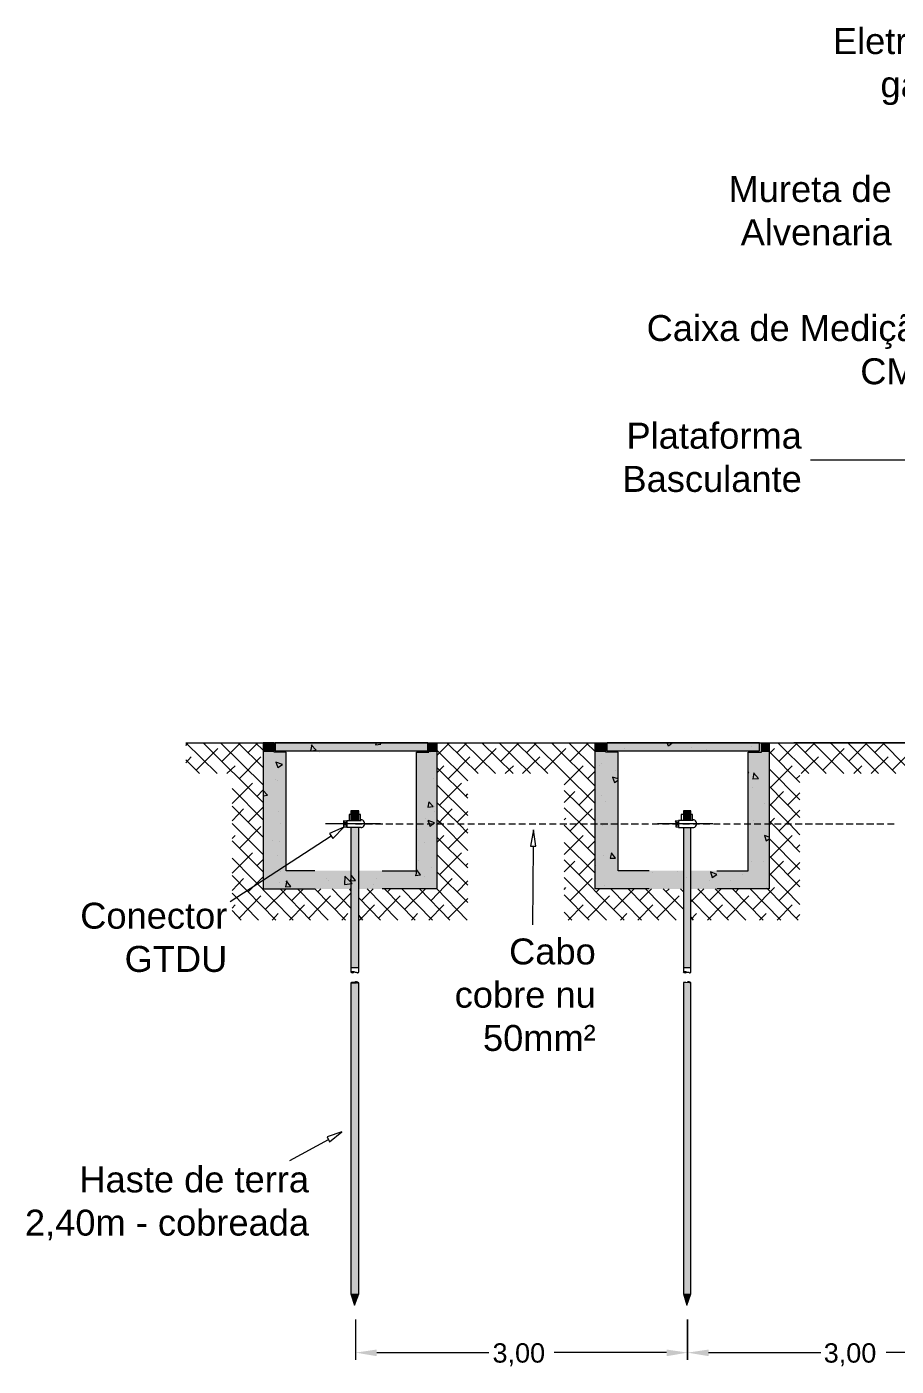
# Model space of a CAD drawing. Header units: millimetres. Extents: x 3949 to 6216, y -1987 to -943.
# Drawn here: x 4845.8 to 4916.5, y -1664.9 to -1555.9 of the extents above; entities that cross this region are included whole.
import ezdxf

# ---------------------------------------------------------------- set-up
doc = ezdxf.new("R2010")
doc.units = ezdxf.units.MM
doc.layers.add('PADRÃO DE ENTRADA', color=7, linetype='Continuous', lineweight=0)
doc.styles.add('ARIAL', font='arial.ttf')

msp = doc.modelspace()

# ---------------------------------------------------------------- linework, layer by layer
at = {"layer": 'PADRÃO DE ENTRADA', "color": 150, "lineweight": 5, "true_color": 0x007eff}
for points in [[(4923.57, -1593.34), (4918.15, -1591.19), (4909.51, -1591.19)], [(4862.3, -1627.1), (4870.5, -1621.78)], [(4886.91, -1629.01), (4886.96, -1622.61)], [(4867.14, -1648.18), (4870.28, -1646.48)]]:
    msp.add_lwpolyline(points, dxfattribs=at)
at = {"layer": 'PADRÃO DE ENTRADA', "color": 34, "lineweight": 5, "true_color": 0x944900}
for points in [[(4861.23, -1616.7), (4858.69, -1614.21)], [(4858.69, -1614.41), (4858.88, -1614.21)], [(4859.52, -1616.41), (4861.28, -1614.65)], [(4864.99, -1619.05), (4860.1, -1614.21)], [(4860.2, -1614.31), (4860.3, -1614.21)], [(4864.99, -1617.63), (4861.52, -1614.21)], [(4861.62, -1615.73), (4863.13, -1614.21)], [(4864.99, -1616.22), (4862.94, -1614.21)], [(4863.77, -1614.99), (4864.55, -1614.21)], [(4864.99, -1614.8), (4864.35, -1614.21)], [(4879.1, -1615.24), (4880.12, -1614.21)], [(4881.63, -1617.29), (4879.1, -1614.8)], [(4882.46, -1616.7), (4879.93, -1614.21)], [(4880.75, -1614.99), (4881.54, -1614.21)], [(4883.88, -1616.7), (4881.34, -1614.21)], [(4882.17, -1616.41), (4883.93, -1614.65)], [(4885.3, -1616.7), (4882.76, -1614.21)], [(4882.85, -1614.31), (4882.95, -1614.21)], [(4886.71, -1616.7), (4884.17, -1614.21)], [(4884.27, -1615.73), (4885.78, -1614.21)], [(4888.13, -1616.7), (4885.59, -1614.21)], [(4886.42, -1614.99), (4887.2, -1614.21)], [(4891.98, -1619.14), (4887, -1614.21)], [(4887.83, -1616.41), (4889.59, -1614.65)], [(4891.98, -1617.73), (4888.42, -1614.21)], [(4888.52, -1614.31), (4888.62, -1614.21)], [(4891.98, -1616.31), (4889.84, -1614.21)], [(4889.93, -1615.73), (4891.45, -1614.21)], [(4891.98, -1614.9), (4891.25, -1614.21)], [(4906.14, -1615.09), (4906.58, -1614.65)], [(4908.63, -1617.44), (4906.14, -1614.9)], [(4909.36, -1616.7), (4906.83, -1614.21)], [(4906.92, -1615.73), (4908.44, -1614.21)], [(4910.78, -1616.7), (4908.29, -1614.21)], [(4909.07, -1614.99), (4909.85, -1614.21)], [(4912.2, -1616.7), (4909.71, -1614.21)], [(4910.49, -1616.41), (4912.24, -1614.65)], [(4913.61, -1616.7), (4911.12, -1614.21)], [(4911.17, -1614.31), (4911.27, -1614.21)], [(4915.03, -1616.7), (4912.54, -1614.21)], [(4912.59, -1615.73), (4914.1, -1614.21)], [(4916.44, -1616.7), (4913.95, -1614.21)], [(4914.73, -1614.99), (4915.52, -1614.21)], [(4918.98, -1617.87), (4915.37, -1614.21)], [(4916.15, -1616.41), (4917.91, -1614.65)], [(4858.69, -1615.82), (4859.13, -1615.34)], [(4859.81, -1616.7), (4858.69, -1615.58)], [(4862.01, -1616.7), (4862.69, -1616.07)], [(4863.03, -1617.14), (4864.79, -1615.34)], [(4879.1, -1616.65), (4879.68, -1616.07)], [(4881.63, -1618.7), (4879.1, -1616.22)], [(4880.02, -1617.14), (4881.78, -1615.34)], [(4884.66, -1616.7), (4885.34, -1616.07)], [(4886.08, -1616.7), (4887.49, -1615.34)], [(4889.45, -1617.63), (4891.01, -1616.07)], [(4908.63, -1618.85), (4906.14, -1616.31)], [(4906.24, -1617.83), (4908, -1616.07)], [(4908.73, -1616.7), (4910.14, -1615.34)], [(4913.03, -1616.7), (4913.66, -1616.07)], [(4914.44, -1616.7), (4915.81, -1615.34)], [(4891.35, -1617.14), (4891.98, -1616.51)], [(4908.34, -1617.14), (4908.63, -1616.85)], [(4862.45, -1619.14), (4864.11, -1617.48)], [(4864.99, -1620.46), (4862.45, -1617.92)], [(4864.45, -1618.56), (4864.99, -1618.02)], [(4881.63, -1620.12), (4879.1, -1617.63)], [(4879.34, -1619.24), (4881.1, -1617.48)], [(4881.44, -1618.56), (4881.63, -1618.36)], [(4891.98, -1620.56), (4889.45, -1618.07)], [(4889.45, -1619.05), (4890.32, -1618.17)], [(4890.67, -1619.24), (4891.98, -1617.92)], [(4908.63, -1620.27), (4906.14, -1617.73)], [(4906.14, -1619.34), (4907.31, -1618.17)], [(4907.66, -1619.24), (4908.63, -1618.27)], [(4864.99, -1621.88), (4862.45, -1619.34)], [(4862.45, -1620.56), (4863.37, -1619.58)], [(4863.77, -1620.66), (4864.99, -1619.44)], [(4881.63, -1621.54), (4880.9, -1620.8), (4879.1, -1619.05)], [(4879.1, -1620.9), (4879.19, -1620.8), (4880.36, -1619.58)], [(4891.98, -1621.98), (4890.81, -1620.8), (4889.45, -1619.49)], [(4889.93, -1621.39), (4890.52, -1620.8), (4891.74, -1619.58)], [(4908.63, -1621.68), (4907.8, -1620.8), (4906.14, -1619.14)], [(4881.63, -1622.95), (4879.49, -1620.8), (4879.1, -1620.46)], [(4880.75, -1620.66), (4881.63, -1619.78)], [(4889.45, -1620.46), (4889.59, -1620.32)], [(4906.14, -1620.76), (4906.58, -1620.32)], [(4908.63, -1623.1), (4906.39, -1620.8), (4906.14, -1620.56)], [(4906.92, -1621.39), (4907.51, -1620.8), (4908.63, -1619.68)], [(4864.99, -1623.29), (4862.45, -1620.76)], [(4862.45, -1621.98), (4862.69, -1621.73)], [(4863.03, -1622.81), (4864.79, -1621)], [(4879.1, -1622.32), (4879.68, -1621.73)], [(4880.02, -1622.81), (4881.63, -1621.19)], [(4891.98, -1623.39), (4889.45, -1620.9)], [(4889.45, -1623.29), (4891.01, -1621.73)], [(4906.24, -1623.49), (4908, -1621.73)], [(4864.99, -1624.71), (4862.45, -1622.17)], [(4881.63, -1624.37), (4879.1, -1621.88)], [(4891.98, -1624.81), (4889.45, -1622.32)], [(4891.35, -1622.81), (4891.98, -1622.17)], [(4908.63, -1624.51), (4906.14, -1621.98)], [(4908.34, -1622.81), (4908.63, -1622.51)], [(4862.45, -1624.81), (4864.11, -1623.15)], [(4867.43, -1628.62), (4862.45, -1623.59)], [(4864.45, -1624.22), (4864.99, -1623.68)], [(4881.63, -1625.78), (4879.1, -1623.29)], [(4879.34, -1624.91), (4881.1, -1623.15)], [(4894.33, -1628.62), (4889.45, -1623.73)], [(4889.45, -1624.71), (4890.32, -1623.83)], [(4890.67, -1624.91), (4891.98, -1623.59)], [(4908.63, -1625.93), (4906.14, -1623.39)], [(4906.14, -1625), (4907.31, -1623.83)], [(4907.66, -1624.91), (4908.63, -1623.93)], [(4866.01, -1628.62), (4862.45, -1625)], [(4881.63, -1627.2), (4879.1, -1624.71)], [(4881.44, -1624.22), (4881.63, -1624.03)], [(4908.63, -1627.35), (4906.14, -1624.81)], [(4862.45, -1626.22), (4863.37, -1625.25)], [(4863.77, -1626.32), (4864.99, -1625.1)], [(4865.18, -1627.74), (4866.84, -1626.08)], [(4868.84, -1628.62), (4866.35, -1626.08)], [(4867.28, -1627.05), (4868.26, -1626.08)], [(4870.26, -1628.62), (4867.77, -1626.08)], [(4871.67, -1628.62), (4869.18, -1626.08)], [(4869.43, -1626.32), (4869.67, -1626.08)], [(4872.11, -1627.64), (4870.6, -1626.08)], [(4872.11, -1626.22), (4872.02, -1626.08)], [(4872.94, -1627.05), (4873.92, -1626.08)], [(4875.92, -1628.62), (4873.43, -1626.08)], [(4877.34, -1628.62), (4874.85, -1626.08)], [(4875.09, -1626.32), (4875.34, -1626.08)], [(4878.75, -1628.62), (4876.26, -1626.08)], [(4876.51, -1627.74), (4878.17, -1626.08)], [(4880.17, -1628.62), (4877.68, -1626.08)], [(4878.61, -1627.05), (4880.36, -1625.25)], [(4881.58, -1628.62), (4879.1, -1626.08)], [(4880.75, -1626.32), (4881.63, -1625.44)], [(4892.91, -1628.62), (4889.45, -1625.15)], [(4889.45, -1626.13), (4889.59, -1625.98)], [(4889.93, -1627.05), (4891.74, -1625.25)], [(4892.08, -1626.32), (4892.33, -1626.08)], [(4895.74, -1628.62), (4893.25, -1626.08)], [(4893.5, -1627.74), (4895.16, -1626.08)], [(4897.16, -1628.62), (4894.67, -1626.08)], [(4895.6, -1627.05), (4896.57, -1626.08)], [(4898.57, -1628.62), (4896.08, -1626.08)], [(4899.16, -1627.74), (4897.5, -1626.08)], [(4897.74, -1626.32), (4897.99, -1626.08)], [(4899.16, -1626.32), (4898.92, -1626.08)], [(4899.75, -1627.15), (4900.82, -1626.08)], [(4902.82, -1628.62), (4900.33, -1626.08)], [(4901.26, -1627.05), (4902.24, -1626.08)], [(4904.24, -1628.62), (4901.75, -1626.08)], [(4905.65, -1628.62), (4903.16, -1626.08)], [(4903.41, -1626.32), (4903.65, -1626.08)], [(4907.07, -1628.62), (4904.58, -1626.08)], [(4904.82, -1627.74), (4906.58, -1625.98)], [(4908.49, -1628.62), (4906, -1626.08)], [(4906.92, -1627.05), (4908.63, -1625.34)], [(4864.6, -1628.62), (4862.45, -1626.42)], [(4863.03, -1628.47), (4864.79, -1626.66)], [(4868.7, -1628.47), (4870.45, -1626.66)], [(4870.84, -1627.74), (4872.11, -1626.42)], [(4874.51, -1628.62), (4872.75, -1626.81)], [(4874.36, -1628.47), (4876.12, -1626.66)], [(4880.02, -1628.47), (4881.63, -1626.86)], [(4891.5, -1628.62), (4889.45, -1626.57)], [(4891.35, -1628.47), (4893.16, -1626.66)], [(4897.01, -1628.47), (4898.82, -1626.66)], [(4901.41, -1628.62), (4899.75, -1626.96)], [(4902.68, -1628.47), (4904.48, -1626.66)], [(4862.45, -1627.64), (4862.69, -1627.39)], [(4863.18, -1628.62), (4862.45, -1627.83)], [(4865.72, -1628.62), (4866.21, -1628.08)], [(4867.13, -1628.62), (4868.35, -1627.39)], [(4871.38, -1628.62), (4871.87, -1628.08)], [(4873.09, -1628.62), (4872.75, -1628.22)], [(4872.8, -1628.62), (4874.02, -1627.39)], [(4877.04, -1628.62), (4877.53, -1628.08)], [(4878.46, -1628.62), (4879.68, -1627.39)], [(4890.08, -1628.62), (4889.45, -1627.98)], [(4889.79, -1628.62), (4891.01, -1627.39)], [(4894.03, -1628.62), (4894.57, -1628.08)], [(4895.45, -1628.62), (4896.67, -1627.39)], [(4899.16, -1627.74), (4899.16, -1627.74)], [(4899.75, -1628.57), (4900.23, -1628.08)], [(4901.11, -1628.62), (4902.33, -1627.39)], [(4905.36, -1628.62), (4905.9, -1628.08)], [(4906.78, -1628.62), (4908, -1627.39)], [(4908.34, -1628.47), (4908.63, -1628.18)], [(4899.99, -1628.62), (4899.75, -1628.37)]]:
    msp.add_lwpolyline(points, dxfattribs=at)
at = {"layer": 'PADRÃO DE ENTRADA', "color": 7, "lineweight": 5}
for points in [[(4858.69, -1614.21), (4923.42, -1614.21), (4950.57, -1614.21)], [(4869.18, -1624.61), (4866.84, -1624.61), (4866.84, -1614.95), (4865.86, -1614.95), (4865.86, -1614.21), (4864.99, -1614.21), (4864.99, -1626.08), (4869.18, -1626.08)], [(4868.94, -1614.36), (4868.84, -1614.85), (4869.28, -1614.8), (4868.89, -1614.36)], [(4869.53, -1614.95), (4869.53, -1614.95)], [(4874.16, -1614.21), (4874.12, -1614.36), (4874.55, -1614.31), (4874.46, -1614.21)], [(4874.31, -1614.26), (4874.31, -1614.26)], [(4874.65, -1624.61), (4877.44, -1624.61), (4877.44, -1614.95), (4878.46, -1614.95), (4878.46, -1614.21), (4879.1, -1614.21), (4879.1, -1626.08), (4874.65, -1626.08)], [(4876.9, -1614.21), (4876.9, -1614.21)], [(4877.44, -1614.95), (4877.44, -1614.95)], [(4878.61, -1614.99), (4878.61, -1614.99)], [(4896.38, -1626.08), (4891.98, -1626.08), (4891.98, -1614.21), (4892.86, -1614.21)], [(4892.86, -1614.95), (4892.86, -1614.21)], [(4896.38, -1624.61), (4893.84, -1624.61), (4893.84, -1614.95), (4892.86, -1614.95)], [(4892.96, -1614.85), (4905.36, -1614.85), (4905.36, -1614.21), (4892.96, -1614.21)], [(4892.96, -1614.85), (4892.96, -1614.21)], [(4894.33, -1614.65), (4894.33, -1614.65)], [(4898.28, -1614.21), (4897.94, -1614.46), (4897.84, -1614.21)], [(4898.23, -1614.36), (4898.23, -1614.36)], [(4898.28, -1614.21), (4898.28, -1614.21)], [(4899.84, -1614.6), (4899.84, -1614.6)], [(4901.02, -1614.75), (4901.02, -1614.75)], [(4901.89, -1624.61), (4904.43, -1624.61), (4904.43, -1614.95), (4905.51, -1614.95), (4905.51, -1614.21), (4906.14, -1614.21), (4906.14, -1626.08), (4901.89, -1626.08)], [(4904.43, -1614.95), (4904.43, -1614.95)], [(4904.68, -1614.51), (4904.68, -1614.51)], [(4917.22, -1614.21), (4908.14, -1614.21)], [(4892.37, -1616.02), (4892.37, -1616.02)], [(4892.47, -1615.87), (4892.47, -1615.87)], [(4866.01, -1617.19), (4866.01, -1617.19)], [(4866.11, -1617.29), (4866.11, -1617.29)], [(4878.85, -1617.14), (4878.85, -1617.14)], [(4893.84, -1617.14), (4893.4, -1617), (4893.55, -1617.44), (4893.84, -1617.24)], [(4893.64, -1616.41), (4893.64, -1616.41)], [(4904.43, -1616.61), (4904.48, -1616.61), (4904.43, -1616.56)], [(4904.77, -1617.14), (4905.26, -1617.09), (4904.87, -1616.65)], [(4904.82, -1617.14), (4904.92, -1616.65)], [(4864.99, -1618.51), (4865.33, -1618.46), (4864.99, -1618.07)], [(4892.47, -1618.46), (4892.47, -1618.46)], [(4904.77, -1617.87), (4904.77, -1617.87)], [(4877.44, -1618.85), (4877.44, -1618.85)], [(4878.95, -1619.39), (4878.95, -1619.39)], [(4892.81, -1618.95), (4892.81, -1618.95)], [(4905.75, -1619.14), (4905.75, -1619.14)], [(4866.21, -1619.78), (4866.21, -1619.78)], [(4878.22, -1620.32), (4878.22, -1620.32)], [(4878.9, -1620.71), (4878.41, -1620.51)], [(4878.9, -1620.76), (4878.8, -1620.8), (4878.56, -1621), (4878.51, -1620.8), (4878.41, -1620.56)], [(4878.95, -1619.78), (4878.95, -1619.78)], [(4904.87, -1620.56), (4904.87, -1620.56)], [(4866.4, -1620.8), (4866.4, -1620.8)], [(4877.53, -1621.29), (4877.53, -1621.29)], [(4892.57, -1620.9), (4892.57, -1620.9)], [(4906.14, -1621.88), (4905.75, -1621.73), (4905.9, -1622.17), (4906.14, -1622.02)], [(4865.77, -1622.12), (4865.77, -1622.12)], [(4866.3, -1622.22), (4866.3, -1622.22)], [(4878.12, -1622.32), (4878.12, -1622.32)], [(4866.11, -1623.39), (4866.11, -1623.39)], [(4877.63, -1623.78), (4877.63, -1623.78)], [(4892.67, -1623.39), (4892.67, -1623.39)], [(4904.73, -1623.83), (4904.73, -1623.83)], [(4905.65, -1623.88), (4905.65, -1623.88)], [(4866.35, -1624.66), (4866.35, -1624.66)], [(4877.34, -1625), (4877.78, -1624.95), (4877.44, -1624.51), (4877.39, -1625)], [(4878.12, -1625.05), (4878.12, -1625.05)], [(4878.66, -1624.32), (4878.66, -1624.32)], [(4892.03, -1624.17), (4892.03, -1624.17)], [(4893.84, -1624.37), (4893.84, -1624.37)], [(4896.67, -1624.76), (4896.67, -1624.76)], [(4898.67, -1624.71), (4898.67, -1624.71)], [(4903.99, -1624.91), (4903.99, -1624.91)], [(4866.21, -1626.08), (4866.21, -1626.08)], [(4866.3, -1625.54), (4866.3, -1625.54)], [(4866.89, -1625.44), (4866.79, -1625.93), (4867.23, -1625.88), (4866.84, -1625.44)], [(4870.16, -1625.2), (4870.16, -1625.2)], [(4870.26, -1625.39), (4870.26, -1625.39)], [(4873.97, -1625.74), (4873.97, -1625.74)], [(4874.16, -1625.2), (4874.16, -1625.2)], [(4892.72, -1625.83), (4892.72, -1625.83)], [(4899.45, -1625.15), (4899.45, -1625.15)], [(4901.31, -1625.39), (4901.31, -1625.39)], [(4902.97, -1625.44), (4902.97, -1625.44)], [(4905.95, -1625.98), (4905.95, -1625.98)]]:
    msp.add_lwpolyline(points, dxfattribs=at)
for points in [[(4865.96, -1614.21), (4865.96, -1614.85), (4878.36, -1614.85), (4878.36, -1614.21)], [(4866.01, -1615.78), (4866.16, -1616.22), (4866.55, -1615.97)], [(4878.46, -1619), (4878.36, -1619.44), (4878.8, -1619.39)], [(4893.3, -1623.15), (4893.2, -1623.59), (4893.64, -1623.59)], [(4871.58, -1625.74), (4872.21, -1625.64), (4871.63, -1625.05)], [(4872.16, -1625), (4872.06, -1625.44), (4872.5, -1625.39)], [(4901.36, -1624.71), (4901.5, -1625.15), (4901.89, -1624.91)]]:
    msp.add_lwpolyline(points, close=True, dxfattribs=at)
at = {"layer": 'PADRÃO DE ENTRADA', "lineweight": 5}
for points in [[(4871.55, -1620.98, -0.528359), (4871.57, -1620.87, -0.481941), (4871.59, -1620.69, -0.461925), (4871.56, -1620.5)], [(4898.57, -1620.87, -0.481941), (4898.58, -1620.69, -0.461925), (4898.56, -1620.5)]]:
    msp.add_lwpolyline(points, format="xyb", dxfattribs=at)
for points in [[(4871.53, -1621.05), (4871.53, -1620.56), (4871.77, -1620.56), (4871.77, -1621.05)], [(4898.77, -1620.56), (4898.77, -1621.05), (4898.57, -1621.05), (4898.57, -1620.56)], [(4872.65, -1633.74), (4872.36, -1633.69), (4872.26, -1633.69), (4872.21, -1633.69), (4872.16, -1633.69), (4872.11, -1633.74), (4872.11, -1659.03), (4872.41, -1659.96), (4872.75, -1659.03), (4872.75, -1633.74), (4872.7, -1633.74)], [(4899.36, -1633.69), (4899.31, -1633.69), (4899.26, -1633.69), (4899.21, -1633.69), (4899.16, -1633.69), (4899.16, -1633.74), (4899.16, -1659.03), (4899.45, -1659.96), (4899.75, -1659.03), (4899.75, -1633.74), (4899.7, -1633.74), (4899.65, -1633.74)], [(4899.5, -1664.4), (4899.5, -1661.13)]]:
    msp.add_lwpolyline(points, close=True, dxfattribs=at)
for points in [[(4871.77, -1620.71), (4871.58, -1620.71)], [(4872.94, -1621.1), (4871.77, -1621.1), (4871.77, -1620.51), (4872.94, -1620.51)], [(4872.11, -1620.02), (4871.97, -1620.02), (4871.97, -1620.51)], [(4872.75, -1620.51), (4872.75, -1619.73), (4872.11, -1619.73), (4872.11, -1620.51)], [(4872.89, -1620.51), (4872.89, -1620.02), (4872.75, -1620.02)], [(4898.77, -1620.71), (4898.62, -1620.71)], [(4899.94, -1620.51), (4898.77, -1620.51), (4898.77, -1621.1), (4899.94, -1621.1)], [(4899.16, -1620.02), (4898.97, -1620.02), (4898.97, -1620.51)], [(4899.75, -1620.51), (4899.75, -1619.73), (4899.16, -1619.73), (4899.16, -1620.51)], [(4899.89, -1620.51), (4899.89, -1620.02), (4899.75, -1620.02)], [(4874.51, -1620.8), (4870.06, -1620.8)], [(4871.77, -1620.9), (4871.58, -1620.9)], [(4872.11, -1621.1), (4872.11, -1632.86), (4872.16, -1632.86), (4872.21, -1632.81), (4872.26, -1632.81), (4872.36, -1632.81), (4872.46, -1632.86), (4872.55, -1632.86), (4872.65, -1632.91), (4872.7, -1632.91), (4872.7, -1632.86), (4872.75, -1632.86), (4872.75, -1621.1)], [(4872.5, -1620.8), (4873.04, -1620.8)], [(4873.29, -1620.8), (4873.87, -1620.8)], [(4874.12, -1620.8), (4874.7, -1620.8)], [(4874.95, -1620.8), (4875.53, -1620.8)], [(4875.78, -1620.8), (4876.36, -1620.8)], [(4876.65, -1620.8), (4877.19, -1620.8)], [(4877.48, -1620.8), (4878.02, -1620.8)], [(4878.31, -1620.8), (4878.85, -1620.8)], [(4879.14, -1620.8), (4879.68, -1620.8)], [(4879.97, -1620.8), (4880.51, -1620.8)], [(4880.8, -1620.8), (4881.34, -1620.8)], [(4881.63, -1620.8), (4882.17, -1620.8)], [(4882.46, -1620.8), (4883, -1620.8)], [(4883.29, -1620.8), (4883.83, -1620.8)], [(4884.12, -1620.8), (4884.66, -1620.8)], [(4884.95, -1620.8), (4885.49, -1620.8)], [(4885.78, -1620.8), (4886.32, -1620.8)], [(4886.61, -1620.8), (4887.15, -1620.8)], [(4887.44, -1620.8), (4887.98, -1620.8)], [(4888.27, -1620.8), (4888.81, -1620.8)], [(4889.1, -1620.8), (4889.69, -1620.8)], [(4889.93, -1620.8), (4890.52, -1620.8)], [(4890.76, -1620.8), (4891.35, -1620.8)], [(4891.59, -1620.8), (4892.18, -1620.8)], [(4892.42, -1620.8), (4893.01, -1620.8)], [(4893.25, -1620.8), (4893.84, -1620.8)], [(4894.08, -1620.8), (4894.67, -1620.8)], [(4894.91, -1620.8), (4895.5, -1620.8)], [(4895.79, -1620.8), (4896.33, -1620.8)], [(4896.62, -1620.8), (4897.16, -1620.8)], [(4901.55, -1620.8), (4897.06, -1620.8)], [(4897.45, -1620.8), (4897.99, -1620.8)], [(4898.28, -1620.8), (4898.82, -1620.8)], [(4898.77, -1620.9), (4898.62, -1620.9)], [(4899.11, -1620.8), (4899.65, -1620.8)], [(4899.16, -1621.1), (4899.16, -1632.86), (4899.21, -1632.81), (4899.26, -1632.81), (4899.31, -1632.81), (4899.36, -1632.81), (4899.45, -1632.86), (4899.6, -1632.86), (4899.65, -1632.91), (4899.7, -1632.91), (4899.75, -1632.86), (4899.75, -1621.1)], [(4899.94, -1620.8), (4900.48, -1620.8)], [(4900.77, -1620.8), (4901.31, -1620.8)], [(4901.6, -1620.8), (4902.14, -1620.8)], [(4902.43, -1620.8), (4902.97, -1620.8)], [(4903.26, -1620.8), (4903.8, -1620.8)], [(4904.09, -1620.8), (4904.63, -1620.8)], [(4904.92, -1620.8), (4905.46, -1620.8)], [(4905.75, -1620.8), (4906.29, -1620.8)], [(4906.58, -1620.8), (4907.12, -1620.8)], [(4907.41, -1620.8), (4907.95, -1620.8)], [(4908.24, -1620.8), (4908.83, -1620.8)], [(4909.07, -1620.8), (4909.66, -1620.8)], [(4909.9, -1620.8), (4910.49, -1620.8)], [(4910.73, -1620.8), (4911.32, -1620.8)], [(4911.56, -1620.8), (4912.15, -1620.8)], [(4912.39, -1620.8), (4912.98, -1620.8)], [(4913.22, -1620.8), (4913.81, -1620.8)], [(4914.05, -1620.8), (4914.64, -1620.8)], [(4914.88, -1620.8), (4915.47, -1620.8)], [(4915.76, -1620.8), (4916.3, -1620.8)], [(4872.11, -1632.47), (4872.75, -1632.47)], [(4899.16, -1632.47), (4899.75, -1632.47)], [(4872.7, -1633.74), (4872.7, -1633.74)], [(4872.5, -1661.13), (4872.5, -1664.4)], [(4874.21, -1663.82), (4883.34, -1663.82)], [(4897.79, -1663.82), (4888.66, -1663.82)], [(4901.21, -1663.82), (4910.34, -1663.82)], [(4924.79, -1663.82), (4915.66, -1663.82)]]:
    msp.add_lwpolyline(points, dxfattribs=at)
at = {"layer": 'PADRÃO DE ENTRADA', "color": 150, "lineweight": 5, "true_color": 0x007eff}
for points in [[(4870.65, -1621.98), (4871.53, -1621.05), (4870.36, -1621.59)], [(4887.15, -1622.61), (4886.96, -1621.29), (4886.71, -1622.61)], [(4870.36, -1646.66), (4871.38, -1645.85), (4870.17, -1646.26)]]:
    msp.add_lwpolyline(points, close=True, dxfattribs=at)
at = {"layer": 'PADRÃO DE ENTRADA', "lineweight": 5}
for centre, radius, start, end in [((4872.92, -1620.78), 0.317, 269.9983, 90.0017), ((4899.92, -1620.78), 0.317, 269.9983, 90.0017), ((4898.65, -1620.93), 0.0734, 115.9891, 227.3897), ((4872.24, -1632.74), 0.171, 218.5338, 328.7506), ((4872.53, -1633.91), 0.269, 44.1088, 118.0288), ((4899.28, -1632.74), 0.171, 218.5338, 328.7506), ((4899.58, -1633.91), 0.269, 44.1088, 118.0288)]:
    msp.add_arc(centre, radius, start, end, dxfattribs=at)
at = {"layer": 'PADRÃO DE ENTRADA', "color": 9, "true_color": 0xc6c7c9, "transparency": 33554559}
for points in [[(4864.99, -1614.21), (4865.86, -1614.21), (4864.99, -1614.95)], [(4865.86, -1614.21), (4864.99, -1614.95), (4865.86, -1614.95)], [(4864.99, -1614.95), (4866.84, -1614.95), (4864.99, -1624.61)], [(4866.84, -1614.95), (4864.99, -1624.61), (4866.84, -1624.61)], [(4865.96, -1614.21), (4878.36, -1614.21), (4865.96, -1614.85)], [(4878.36, -1614.21), (4865.96, -1614.85), (4878.36, -1614.85)], [(4877.44, -1620.8), (4879.1, -1620.8), (4879.1, -1614.95)], [(4879.1, -1614.95), (4877.44, -1614.95), (4877.44, -1620.8)], [(4878.46, -1614.21), (4879.1, -1614.21), (4878.46, -1614.95)], [(4879.1, -1614.21), (4878.46, -1614.95), (4879.1, -1614.95)], [(4891.98, -1614.21), (4892.86, -1614.21), (4891.98, -1614.95)], [(4892.86, -1614.21), (4891.98, -1614.95), (4892.86, -1614.95)], [(4891.98, -1620.8), (4893.84, -1620.8), (4893.84, -1614.95)], [(4893.84, -1614.95), (4891.98, -1614.95), (4891.98, -1620.8)], [(4892.96, -1614.21), (4905.36, -1614.21), (4892.96, -1614.85)], [(4905.36, -1614.21), (4892.96, -1614.85), (4905.36, -1614.85)], [(4904.43, -1620.8), (4906.14, -1620.8), (4906.14, -1614.95)], [(4906.14, -1614.95), (4904.43, -1614.95), (4904.43, -1620.8)], [(4905.51, -1614.21), (4906.14, -1614.21), (4905.51, -1614.95)], [(4906.14, -1614.21), (4905.51, -1614.95), (4906.14, -1614.95)], [(4879.1, -1620.8), (4877.44, -1620.8), (4877.44, -1620.8)], [(4877.44, -1620.8), (4877.44, -1620.8), (4879.1, -1620.8)], [(4877.44, -1620.8), (4879.1, -1620.8), (4877.44, -1624.61)], [(4879.1, -1620.8), (4877.44, -1624.61), (4879.1, -1624.61)], [(4893.84, -1620.8), (4891.98, -1620.8), (4891.98, -1620.8)], [(4891.98, -1620.8), (4891.98, -1620.8), (4893.84, -1620.8)], [(4891.98, -1620.8), (4893.84, -1620.8), (4891.98, -1624.61)], [(4893.84, -1620.8), (4891.98, -1624.61), (4893.84, -1624.61)], [(4906.14, -1620.8), (4904.43, -1620.8), (4904.43, -1620.8)], [(4904.43, -1620.8), (4904.43, -1620.8), (4906.14, -1620.8)], [(4904.43, -1620.8), (4906.14, -1620.8), (4904.43, -1624.61)], [(4906.14, -1620.8), (4904.43, -1624.61), (4906.14, -1624.61)], [(4864.99, -1624.61), (4869.18, -1624.61), (4864.99, -1626.08)], [(4869.18, -1624.61), (4864.99, -1626.08), (4869.18, -1626.08)], [(4869.18, -1624.61), (4879.1, -1624.61), (4869.18, -1626.08)], [(4879.1, -1624.61), (4869.18, -1626.08), (4879.1, -1626.08)], [(4891.98, -1624.61), (4896.38, -1624.61), (4891.98, -1626.08)], [(4896.38, -1624.61), (4891.98, -1626.08), (4896.38, -1626.08)], [(4896.38, -1624.61), (4902.58, -1624.61), (4896.38, -1626.08)], [(4902.58, -1624.61), (4896.38, -1626.08), (4902.58, -1626.08)], [(4902.58, -1624.61), (4906.14, -1624.61), (4902.58, -1626.08)], [(4906.14, -1624.61), (4902.58, -1626.08), (4906.14, -1626.08)], [(4902.58, -1626.08), (4896.38, -1626.08), (4896.38, -1626.08)], [(4896.38, -1626.08), (4896.38, -1626.08), (4902.58, -1626.08)], [(4906.14, -1626.08), (4902.58, -1626.08), (4902.58, -1626.08)], [(4902.58, -1626.08), (4902.58, -1626.08), (4906.14, -1626.08)]]:
    msp.add_solid(points, dxfattribs=at)
at = {"layer": 'PADRÃO DE ENTRADA', "transparency": 33554559}
for points in [[(4872.11, -1619.73), (4872.75, -1619.73), (4872.11, -1620.51)], [(4872.75, -1619.73), (4872.11, -1620.51), (4872.75, -1620.51)], [(4899.16, -1619.73), (4899.75, -1619.73), (4899.16, -1620.51)], [(4899.75, -1619.73), (4899.16, -1620.51), (4899.75, -1620.51)], [(4872.11, -1621.1), (4872.75, -1621.1), (4872.11, -1626.08)], [(4872.75, -1621.1), (4872.11, -1626.08), (4872.75, -1626.08)], [(4899.16, -1621.1), (4899.75, -1621.1), (4899.16, -1626.08)], [(4899.75, -1621.1), (4899.16, -1626.08), (4899.75, -1626.08)], [(4872.11, -1626.08), (4872.75, -1626.08), (4872.11, -1632.47)], [(4872.75, -1626.08), (4872.11, -1632.47), (4872.75, -1632.47)], [(4899.16, -1626.08), (4899.75, -1626.08), (4899.16, -1632.47)], [(4899.75, -1626.08), (4899.16, -1632.47), (4899.75, -1632.47)], [(4872.16, -1633.69), (4872.46, -1633.69), (4872.11, -1633.74)], [(4872.46, -1633.69), (4872.11, -1633.74), (4872.5, -1633.74)], [(4872.11, -1633.74), (4872.5, -1633.74), (4872.11, -1633.79)], [(4872.5, -1633.74), (4872.11, -1633.79), (4872.75, -1633.79)], [(4872.75, -1633.79), (4872.75, -1659.03), (4872.11, -1659.03)], [(4872.75, -1633.79), (4872.11, -1633.79), (4872.11, -1659.03)], [(4872.21, -1633.69), (4872.36, -1633.69), (4872.16, -1633.69)], [(4872.36, -1633.69), (4872.16, -1633.69), (4872.46, -1633.69)], [(4872.26, -1633.69), (4872.31, -1633.69), (4872.21, -1633.69)], [(4872.31, -1633.69), (4872.21, -1633.69), (4872.36, -1633.69)], [(4872.36, -1633.69), (4872.21, -1633.69), (4872.21, -1633.69)], [(4872.26, -1633.69), (4872.31, -1633.69), (4872.31, -1633.69)], [(4899.21, -1633.69), (4899.4, -1633.69), (4899.16, -1633.69)], [(4899.4, -1633.69), (4899.16, -1633.69), (4899.45, -1633.69)], [(4899.16, -1633.69), (4899.45, -1633.69), (4899.16, -1633.74)], [(4899.45, -1633.69), (4899.16, -1633.74), (4899.5, -1633.74)], [(4899.5, -1633.74), (4899.16, -1633.74), (4899.65, -1633.74)], [(4899.16, -1633.74), (4899.65, -1633.74), (4899.7, -1633.74)], [(4899.65, -1633.74), (4899.16, -1633.74), (4899.16, -1633.74)], [(4899.75, -1633.74), (4899.75, -1659.03), (4899.16, -1659.03)], [(4899.75, -1633.74), (4899.16, -1633.74), (4899.16, -1659.03)], [(4899.26, -1633.69), (4899.36, -1633.69), (4899.21, -1633.69)], [(4899.36, -1633.69), (4899.21, -1633.69), (4899.4, -1633.69)], [(4899.31, -1633.69), (4899.26, -1633.69), (4899.26, -1633.69)], [(4899.26, -1633.69), (4899.26, -1633.69), (4899.31, -1633.69)], [(4899.26, -1633.69), (4899.31, -1633.69), (4899.36, -1633.69)], [(4899.75, -1633.74), (4899.7, -1633.74), (4899.7, -1633.74)], [(4899.7, -1633.74), (4899.7, -1633.74), (4899.75, -1633.74)], [(4872.75, -1659.03), (4872.11, -1659.03), (4872.41, -1659.96)], [(4899.75, -1659.03), (4899.16, -1659.03), (4899.45, -1659.96)], [(4874.21, -1663.57), (4874.21, -1664.11), (4872.5, -1663.82)], [(4897.79, -1663.57), (4897.79, -1664.11), (4899.5, -1663.82)], [(4901.21, -1663.57), (4901.21, -1664.11), (4899.5, -1663.82)]]:
    msp.add_solid(points, dxfattribs=at)

# ---------------------------------------------------------------- texts
at = {"layer": 'PADRÃO DE ENTRADA', "color": 30, "attachment_point": 3, "style": 'ARIAL'}
for s, insert, char_height, width in [('Eletroduto de aço galvanizado 3"', (4934.43, -1556.04), 2.1108, 23.7217), ('Mureta de Alvenaria', (4916.11, -1568.08), 2.1108, 16.5298), ('Caixa de Medição\\PCM7', (4919.77, -1579.39), 2.1108, 28.8484), ('Plataforma\\PBasculante', (4908.79, -1588.15), 2.111, 28.8484), ('Conector GTDU', (4862.06, -1627.21), 2.1108, 5.0219), ('Cabo cobre nu 50mm²', (4892.03, -1630.12), 2.1108, 15.147), ('Haste de terra 2,40m - cobreada', (4868.71, -1648.67), 2.1108, 24.2071), ('3,00', (4887.91, -1663.06), 1.574, 18.3478), ('3,00', (4914.85, -1663.06), 1.574, 18.3478)]:
    msp.add_mtext(s, dxfattribs=dict(at, insert=insert, char_height=char_height, width=width))

doc.saveas('drawing.dxf')
